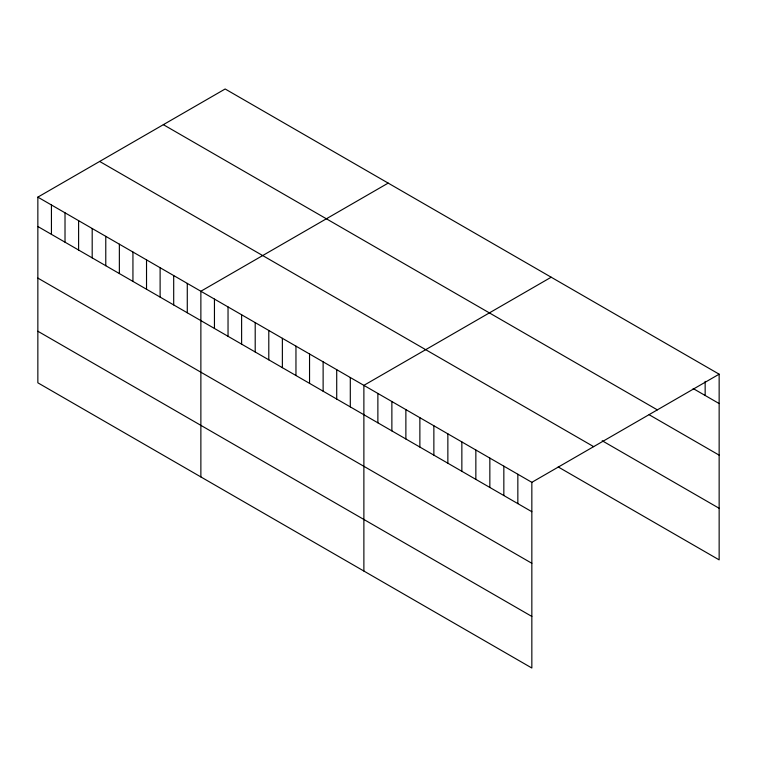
<?xml version="1.0" encoding="UTF-8"?>
<svg xmlns="http://www.w3.org/2000/svg" width="757" height="757" viewBox="0 0 757 757"><rect width="100%" height="100%" fill="white"/><g stroke="black" fill="none" stroke-linecap="round" stroke-linejoin="round"><path stroke-width="1.14" d="M37.85 197.132L531.84 482.332L531.84 668.015L37.85 382.815L37.85 197.132L225.16 88.985L719.15 374.185L719.15 559.868L558.193 466.946M388.18 183.099L200.87 291.246L200.87 476.929M551.191 277.213L363.88 385.36L363.88 571.043M531.84 482.332L719.15 374.185M693.157 388.549L719.15 403.557M163.351 124.668L657.341 409.868M649.165 414.741L719.15 455.146M602.184 440.754L719.15 508.288M99.659 161.44L593.649 446.639M37.85 226.504L531.84 511.704M37.85 278.084L531.84 563.284M37.85 331.235L531.84 616.435M705.155 381.377L705.155 395.476M517.845 474.251L517.845 503.623M503.84 466.17L503.84 495.542M489.845 458.089L489.845 487.461M475.85 450.008L475.85 479.38M461.855 441.927L461.855 471.299M447.86 433.846L447.86 463.218M433.865 425.765L433.865 455.137M419.87 417.684L419.87 447.056M405.875 409.603L405.875 438.975M391.871 401.522L391.871 430.894M377.875 393.441L377.875 422.813M350.302 377.516L350.302 406.897M336.714 369.671L336.714 399.053M323.125 361.837L323.125 391.208M309.547 353.992L309.547 383.364M295.959 346.148L295.959 375.519M282.37 338.303L282.37 367.675M268.792 330.459L268.792 359.83M255.204 322.614L255.204 351.996M241.615 314.77L241.615 344.151M228.037 306.935L228.037 336.307M214.449 299.091L214.449 328.462M187.282 283.402L187.282 312.773M173.694 275.557L173.694 304.929M160.115 267.713L160.115 297.094M146.527 259.869L146.527 289.25M132.939 252.034L132.939 281.405M119.36 244.189L119.36 273.561M105.772 236.345L105.772 265.716M92.193 228.5L92.193 257.872M78.605 220.656L78.605 250.028M65.017 212.812L65.017 242.193M51.438 204.967L51.438 234.348"/></g></svg>
